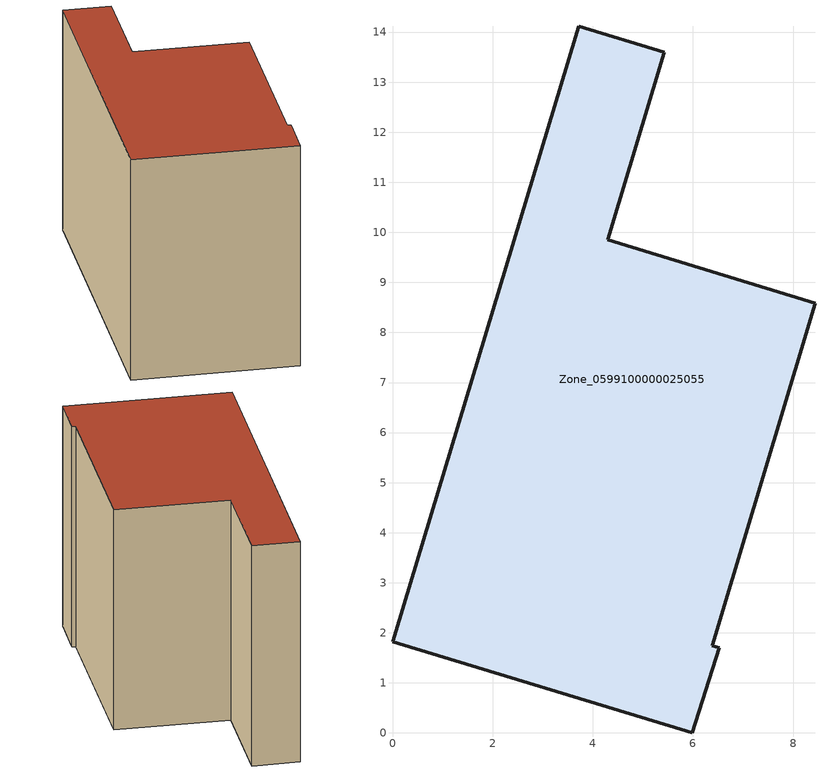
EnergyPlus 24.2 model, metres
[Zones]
Zone_0599100000025055
 floor ground (C_G): 0,1.82 3.72,14.12 5.43,13.6 4.3,9.85 8.44,8.58 6.39,1.74 6.53,1.7 5.99,0 z0
 wall outside (C_F): 8.44,8.58 4.3,9.85 5.43,13.6 3.72,14.12 0,1.82 5.99,0 6.53,1.7 6.39,1.74 8.44,8.58 z0:8.84
 roof outside (C_R): 5.43,13.6 3.72,14.12 0,1.82 5.99,0 6.53,1.7 6.39,1.74 8.44,8.58 4.3,9.85 z8.84
[BUILDING]
Pand.0599100000025055: North Axis=0; Terrain=City; Loads Convergence Tolerance Value=0.04; Temperature Convergence Tolerance Value=0.4; Solar Distribution=FullExterior; Maximum Number of Warmup Days=25; Minimum Number of Warmup Days=1
[Site:Location]
Rotterdam.The.Hague.AP_ZH_NLD Design_Conditions: Latitude=51.96; Longitude=4.45; Time Zone=1; Elevation=-4.5
[SITE:GROUNDTEMPERATURE:BUILDINGSURFACE]
18, 18, 18, 18, 18, 18, 18, 18, 18, 18, 18, 18
[MATERIAL] Thermal Absorptance=0.9; Solar Absorptance=0.7; Visible Absorptance=0.7
Name | Roughness | Thickness | Conductivity | Density | Specific Heat
G.TI.1975-1991 | MediumSmooth | 0.15 | 0.288461 | 540 | 1210
F.TI.1975-1991 | Rough | 0.3 | 0.230769 | 1920 | 840
R.TI.1975-1991 | MediumRough | 0.2 | 0.153846 | 1500 | 1000
[CONSTRUCTION]
C_G: G.TI.1975-1991
C_F: F.TI.1975-1991
C_R: R.TI.1975-1991
[ZONE]
Zone_0599100000025055: Type=1; Multiplier=1; Ceiling Height=Autocalculate; Volume=Autocalculate; Floor Area=autocalculate; Part of Total Floor Area=Yes
[ZONEINFILTRATION:DESIGNFLOWRATE]
Infil_Zone_0599100000025055: Zone or ZoneList or Space or SpaceList=Zone_0599100000025055; Schedule=AlwaysOn; Design Flow Rate Calculation Method=Flow/Area; Flow Rate per Floor Area=0.003; Constant Term Coefficient=1; Temperature Term Coefficient=0; Velocity Term Coefficient=0; Velocity Squared Term Coefficient=0
[HVACTEMPLATE:ZONE:IDEALLOADSAIRSYSTEM]
Zone_0599100000025055: Maximum Heating Supply Air Temperature=50; Minimum Cooling Supply Air Temperature=13; Maximum Heating Supply Air Humidity Ratio=0.0156; Minimum Cooling Supply Air Humidity Ratio=0.0077; Heating Limit=NoLimit; Cooling Limit=NoLimit; Dehumidification Control Type=ConstantSensibleHeatRatio; Cooling Sensible Heat Ratio=0.7; Dehumidification Setpoint=60; Humidification Control Type=None; Humidification Setpoint=30; Outdoor Air Method=None; Outdoor Air Flow Rate per Person=0.00944; Outdoor Air Flow Rate per Zone Floor Area=0; Outdoor Air Flow Rate per Zone=0; Demand Controlled Ventilation Type=None; Outdoor Air Economizer Type=NoEconomizer; Heat Recovery Type=None; Sensible Heat Recovery Effectiveness=0.7; Latent Heat Recovery Effectiveness=0.65
[ZONECONTROL:THERMOSTAT]
ThermostatControl_Zone_0599100000025055: Zone or ZoneList=Zone_0599100000025055; Control Type Schedule=DualSetpointControlType; Control 1=Thermostat_Zone_0599100000025055; Temperature Difference Between Cutout And Setpoint=0
[THERMOSTATSETPOINT:DUALSETPOINT]
Thermostat_Zone_0599100000025055: Heating Setpoint Temperature Schedule=HeatingSetpoint_Zone_0599100000025055; Cooling Setpoint Temperature Schedule=CoolingSetpoint_Zone_0599100000025055
[SCHEDULE:COMPACT]
HeatingSetpoint_Zone_0599100000025055: Through: 12/31, For: AllDays, Until: 24:00, 21
CoolingSetpoint_Zone_0599100000025055: Through: 12/31, For: AllDays, Until: 24:00, 24
DualSetpointControlType: Through: 12/31, For: AllDays, Until: 24:00, 4
AlwaysOn: Through: 12/31, For: AllDays, Until: 24:00, 1
